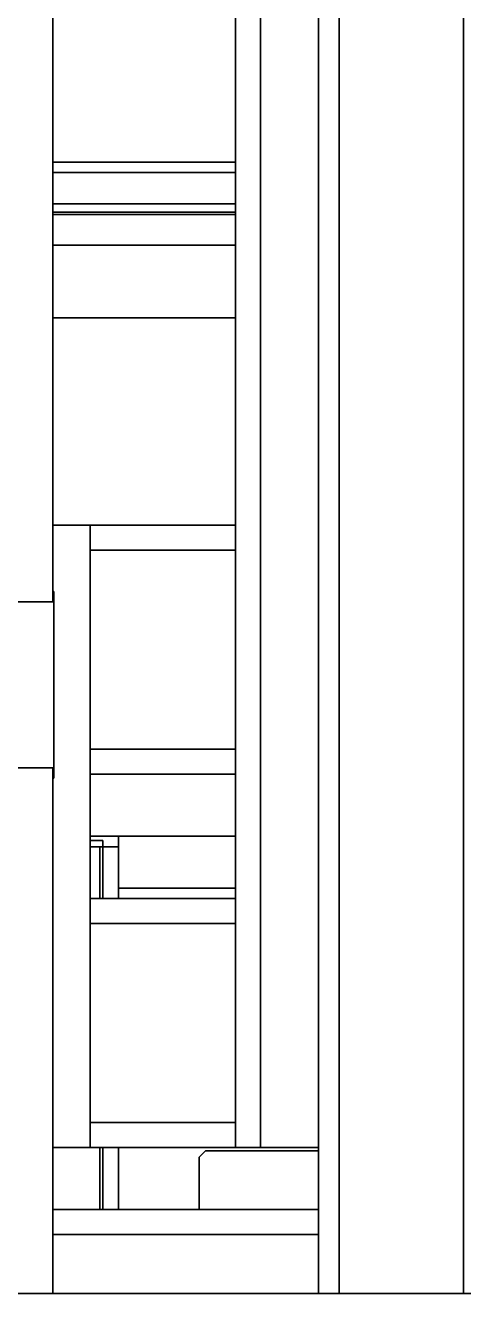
# Model space of a CAD drawing. Header units: millimetres. Extents: x -1052 to 3351, y 0 to 2015.
# Drawn here: x -361.88 to -358.75, y 1699.78 to 1708.83 of the extents above; entities that cross this region are included whole.
import ezdxf

# ---------------------------------------------------------------- set-up
doc = ezdxf.new("R2010")
doc.units = ezdxf.units.MM

msp = doc.modelspace()

# ---------------------------------------------------------------- linework, layer by layer
at = {"color": 7, "linetype": 'Continuous', "lineweight": 35}
for p, q in [((-360.2004, 1726.8775), (-360.2004, 1700.8264)), ((-360.2004, 1726.8775), (-360.2004, 1700.8264)), ((-360.3779, 1712.8817), (-360.3779, 1705.2639)), ((-360.3779, 1712.8817), (-360.3779, 1705.2639)), ((-359.6383, 1699.7835), (-359.6383, 1711.6983)), ((-359.6383, 1699.7835), (-359.6383, 1711.6983)), ((-358.7508, 1699.7835), (-358.7508, 1711.6983)), ((-358.7508, 1699.7835), (-358.7508, 1711.6983)), ((-359.7863, 1699.7835), (-359.7863, 1711.6371)), ((-359.7863, 1699.7835), (-359.7863, 1711.6371)), ((-361.6796, 1704.7166), (-361.6796, 1710.9292)), ((-361.6796, 1704.7166), (-361.6796, 1710.9292)), ((-360.3779, 1707.8525), (-361.6796, 1707.8525)), ((-360.3779, 1707.8525), (-361.6796, 1707.8525)), ((-360.3779, 1707.7785), (-361.6796, 1707.7785)), ((-360.3779, 1707.7785), (-361.6796, 1707.7785)), ((-360.3779, 1707.5566), (-361.6796, 1707.5566)), ((-360.3779, 1707.5566), (-361.6796, 1707.5566)), ((-360.3779, 1707.496), (-361.6796, 1707.496)), ((-360.3779, 1707.496), (-361.6796, 1707.496)), ((-360.3779, 1707.4812), (-361.6796, 1707.4812)), ((-360.3779, 1707.4812), (-361.6796, 1707.4812)), ((-360.3779, 1707.2608), (-361.6796, 1707.2608)), ((-360.3779, 1707.2608), (-361.6796, 1707.2608)), ((-361.6796, 1706.7431), (-360.3779, 1706.7431)), ((-361.6796, 1706.7431), (-360.3779, 1706.7431)), ((-361.4134, 1705.2639), (-361.6796, 1705.2639)), ((-361.4134, 1705.2639), (-361.6796, 1705.2639)), ((-361.4134, 1700.8264), (-361.4134, 1705.2639)), ((-360.3779, 1705.2639), (-361.4134, 1705.2639)), ((-361.4134, 1700.8264), (-361.4134, 1705.2639)), ((-360.3779, 1705.2639), (-361.4134, 1705.2639)), ((-360.3779, 1705.2639), (-360.3779, 1705.0864)), ((-360.3779, 1705.2639), (-360.3779, 1705.0864)), ((-360.3779, 1705.0864), (-361.4134, 1705.0864)), ((-360.3779, 1705.0864), (-361.4134, 1705.0864)), ((-360.3779, 1705.0864), (-360.3779, 1703.6664)), ((-360.3779, 1705.0864), (-360.3779, 1703.6664)), ((-361.6796, 1704.7166), (-361.9772, 1704.7166)), ((-361.6796, 1704.7166), (-361.9772, 1704.7166)), ((-361.6722, 1704.7906), (-361.6796, 1704.7906)), ((-361.6722, 1704.7906), (-361.6796, 1704.7906)), ((-361.6722, 1703.4593), (-361.6722, 1704.7906)), ((-361.6722, 1703.4593), (-361.6722, 1704.7906)), ((-360.3779, 1703.6664), (-361.4134, 1703.6664)), ((-360.3779, 1703.6664), (-361.4134, 1703.6664)), ((-360.3779, 1703.6664), (-360.3779, 1703.4889)), ((-360.3779, 1703.6664), (-360.3779, 1703.4889)), ((-361.9772, 1703.5333), (-361.6796, 1703.5333)), ((-361.9772, 1703.5333), (-361.6796, 1703.5333)), ((-361.6796, 1699.7835), (-361.6796, 1703.5333)), ((-361.6796, 1699.7835), (-361.6796, 1703.5333)), ((-361.6796, 1703.4593), (-361.6722, 1703.4593)), ((-361.6796, 1703.4593), (-361.6722, 1703.4593)), ((-360.3779, 1703.4889), (-361.4134, 1703.4889)), ((-360.3779, 1703.4889), (-361.4134, 1703.4889)), ((-360.3779, 1703.4889), (-360.3779, 1702.6014)), ((-360.3779, 1703.4889), (-360.3779, 1702.6014)), ((-361.4134, 1703.0451), (-361.2127, 1703.0451)), ((-361.4134, 1703.0451), (-361.2127, 1703.0451)), ((-361.3236, 1703.0155), (-361.4134, 1703.0155)), ((-361.3236, 1703.0155), (-361.4134, 1703.0155)), ((-361.3236, 1702.9712), (-361.3236, 1703.0155)), ((-361.3236, 1702.9712), (-361.3236, 1703.0155)), ((-361.2127, 1703.0451), (-361.2127, 1702.9712)), ((-360.3779, 1703.0451), (-361.2127, 1703.0451)), ((-361.2127, 1703.0451), (-361.2127, 1702.9712)), ((-360.3779, 1703.0451), (-361.2127, 1703.0451)), ((-361.3458, 1702.9712), (-361.4134, 1702.9712)), ((-361.3458, 1702.9712), (-361.4134, 1702.9712)), ((-361.3458, 1702.6014), (-361.3458, 1702.9712)), ((-361.3458, 1702.9712), (-361.3236, 1702.9712)), ((-361.3458, 1702.6014), (-361.3458, 1702.9712)), ((-361.3458, 1702.9712), (-361.3236, 1702.9712)), ((-361.2127, 1702.9712), (-361.3236, 1702.9712)), ((-361.3236, 1702.9712), (-361.3236, 1702.6014)), ((-361.2127, 1702.9712), (-361.3236, 1702.9712)), ((-361.3236, 1702.9712), (-361.3236, 1702.6014)), ((-361.2127, 1702.9712), (-361.2127, 1702.6014)), ((-361.2127, 1702.9712), (-361.2127, 1702.6014)), ((-360.3779, 1702.6753), (-361.2127, 1702.6753)), ((-360.3779, 1702.6753), (-361.2127, 1702.6753)), ((-360.3779, 1702.6014), (-361.4134, 1702.6014)), ((-360.3779, 1702.6014), (-361.4134, 1702.6014)), ((-360.3779, 1702.6014), (-360.3779, 1702.4239)), ((-360.3779, 1702.6014), (-360.3779, 1702.4239)), ((-360.3779, 1702.4239), (-361.4134, 1702.4239)), ((-360.3779, 1702.4239), (-361.4134, 1702.4239)), ((-360.3779, 1702.4239), (-360.3779, 1701.0039)), ((-360.3779, 1702.4239), (-360.3779, 1701.0039)), ((-360.3779, 1701.0039), (-361.4134, 1701.0039)), ((-360.3779, 1701.0039), (-361.4134, 1701.0039)), ((-360.3779, 1701.0039), (-360.3779, 1700.8264)), ((-360.3779, 1701.0039), (-360.3779, 1700.8264)), ((-361.6796, 1700.8264), (-361.4134, 1700.8264)), ((-361.6796, 1700.8264), (-361.4134, 1700.8264)), ((-360.3779, 1700.8264), (-361.4134, 1700.8264)), ((-360.3779, 1700.8264), (-361.4134, 1700.8264)), ((-361.3458, 1700.3826), (-361.3458, 1700.8264)), ((-361.3458, 1700.3826), (-361.3458, 1700.8264)), ((-361.3236, 1700.8264), (-361.3236, 1700.3826)), ((-361.3236, 1700.8264), (-361.3236, 1700.3826)), ((-361.2127, 1700.8264), (-361.2127, 1700.3826)), ((-361.2127, 1700.8264), (-361.2127, 1700.3826)), ((-360.3779, 1700.8264), (-360.2004, 1700.8264)), ((-360.3779, 1700.8264), (-360.2004, 1700.8264)), ((-360.2004, 1700.8264), (-359.7863, 1700.8264)), ((-360.2004, 1700.8264), (-359.7863, 1700.8264)), ((-360.5914, 1700.8019), (-360.6358, 1700.7575)), ((-360.5914, 1700.8019), (-360.6358, 1700.7575)), ((-360.6358, 1700.7575), (-360.6358, 1700.3826)), ((-360.6358, 1700.7575), (-360.6358, 1700.3826)), ((-359.7863, 1700.8019), (-360.5914, 1700.8019)), ((-359.7863, 1700.8019), (-360.5914, 1700.8019)), ((-359.7863, 1700.3826), (-361.6796, 1700.3826)), ((-359.7863, 1700.3826), (-361.6796, 1700.3826)), ((-359.7863, 1700.2051), (-361.6796, 1700.2051)), ((-359.7863, 1700.2051), (-361.6796, 1700.2051)), ((-350.3195, 1699.7835), (-377.5364, 1699.7835)), ((-350.3195, 1699.7835), (-377.5364, 1699.7835))]:
    msp.add_line(p, q, dxfattribs=at)

doc.saveas('drawing.dxf')
